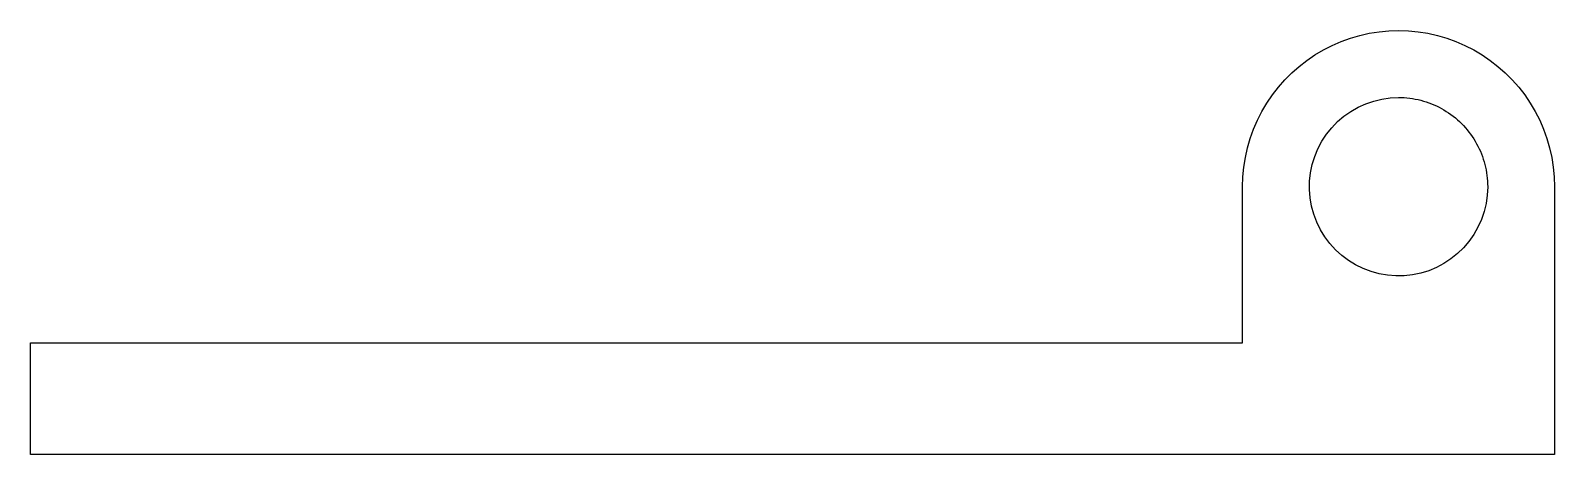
# Model space of a CAD drawing. Header units: metres. Extents: x -46.7 to 21.7, y 0 to 19.
import ezdxf

# ---------------------------------------------------------------- set-up
doc = ezdxf.new("R2010")
doc.units = ezdxf.units.M

msp = doc.modelspace()

# ---------------------------------------------------------------- linework, layer by layer
for points in [[(7.7, 12), (7.714, 12.44), (7.755, 12.877), (7.824, 13.312), (7.92, 13.741), (8.043, 14.163), (8.192, 14.577), (8.366, 14.98), (8.566, 15.372), (8.79, 15.751), (9.037, 16.114), (9.306, 16.462), (9.597, 16.792), (9.908, 17.103), (10.238, 17.394), (10.586, 17.663), (10.949, 17.91), (11.328, 18.134), (11.72, 18.334), (12.123, 18.508), (12.537, 18.657), (12.959, 18.78), (13.388, 18.876), (13.823, 18.945), (14.26, 18.986), (14.7, 19), (15.14, 18.986), (15.577, 18.945), (16.012, 18.876), (16.441, 18.78), (16.863, 18.657), (17.277, 18.508), (17.68, 18.334), (18.072, 18.134), (18.451, 17.91), (18.814, 17.663), (19.162, 17.394), (19.492, 17.103), (19.803, 16.792), (20.094, 16.462), (20.363, 16.114), (20.61, 15.751), (20.834, 15.372), (21.034, 14.98), (21.208, 14.577), (21.357, 14.163), (21.48, 13.741), (21.576, 13.312), (21.645, 12.877), (21.686, 12.44), (21.7, 12)], [(18.7, 12), (18.682, 11.624), (18.629, 11.25), (18.541, 10.884), (18.419, 10.528), (18.264, 10.184), (18.077, 9.857), (17.861, 9.548), (17.616, 9.262), (17.345, 9), (17.051, 8.764), (16.736, 8.557), (16.403, 8.381), (16.055, 8.236), (15.695, 8.126), (15.326, 8.049), (14.951, 8.008), (14.574, 8.002), (14.199, 8.032), (13.827, 8.096), (13.464, 8.196), (13.111, 8.329), (12.773, 8.495), (12.452, 8.692), (12.15, 8.918), (11.872, 9.172), (11.618, 9.45), (11.392, 9.752), (11.195, 10.073), (11.029, 10.411), (10.896, 10.764), (10.796, 11.127), (10.732, 11.499), (10.702, 11.874), (10.708, 12.251), (10.749, 12.626), (10.826, 12.995), (10.936, 13.355), (11.081, 13.703), (11.257, 14.036), (11.464, 14.351), (11.7, 14.645), (11.962, 14.916), (12.248, 15.161), (12.557, 15.377), (12.884, 15.564), (13.228, 15.719), (13.584, 15.841), (13.95, 15.929), (14.324, 15.982), (14.7, 16)], [(14.7, 16), (14.826, 15.998), (14.951, 15.992), (15.076, 15.982), (15.201, 15.968), (15.326, 15.951), (15.45, 15.929), (15.573, 15.904), (15.695, 15.874), (15.816, 15.841), (15.936, 15.804), (16.055, 15.764), (16.172, 15.719), (16.289, 15.671), (16.403, 15.619), (16.516, 15.564), (16.627, 15.505), (16.736, 15.443), (16.843, 15.377), (16.948, 15.308), (17.051, 15.236), (17.152, 15.161), (17.25, 15.082), (17.345, 15), (17.438, 14.916), (17.528, 14.828), (17.616, 14.738), (17.7, 14.645), (17.782, 14.55), (17.861, 14.452), (17.936, 14.351), (18.008, 14.248), (18.077, 14.143), (18.143, 14.036), (18.205, 13.927), (18.264, 13.816), (18.319, 13.703), (18.371, 13.589), (18.419, 13.472), (18.464, 13.355), (18.504, 13.236), (18.541, 13.116), (18.574, 12.995), (18.604, 12.873), (18.629, 12.75), (18.651, 12.626), (18.668, 12.501), (18.682, 12.376), (18.692, 12.251), (18.698, 12.126), (18.7, 12)], [(7.7, 5), (7.7, 5.14), (7.7, 5.28), (7.7, 5.42), (7.7, 5.56), (7.7, 5.7), (7.7, 5.84), (7.7, 5.98), (7.7, 6.12), (7.7, 6.26), (7.7, 6.4), (7.7, 6.54), (7.7, 6.68), (7.7, 6.82), (7.7, 6.96), (7.7, 7.1), (7.7, 7.24), (7.7, 7.38), (7.7, 7.52), (7.7, 7.66), (7.7, 7.8), (7.7, 7.94), (7.7, 8.08), (7.7, 8.22), (7.7, 8.36), (7.7, 8.5), (7.7, 8.64), (7.7, 8.78), (7.7, 8.92), (7.7, 9.06), (7.7, 9.2), (7.7, 9.34), (7.7, 9.48), (7.7, 9.62), (7.7, 9.76), (7.7, 9.9), (7.7, 10.04), (7.7, 10.18), (7.7, 10.32), (7.7, 10.46), (7.7, 10.6), (7.7, 10.74), (7.7, 10.88), (7.7, 11.02), (7.7, 11.16), (7.7, 11.3), (7.7, 11.44), (7.7, 11.58), (7.7, 11.72), (7.7, 11.86), (7.7, 12)], [(7.7, 5), (7.7, 5.14), (7.7, 5.28), (7.7, 5.42), (7.7, 5.56), (7.7, 5.7), (7.7, 5.84), (7.7, 5.98), (7.7, 6.12), (7.7, 6.26), (7.7, 6.4), (7.7, 6.54), (7.7, 6.68), (7.7, 6.82), (7.7, 6.96), (7.7, 7.1), (7.7, 7.24), (7.7, 7.38), (7.7, 7.52), (7.7, 7.66), (7.7, 7.8), (7.7, 7.94), (7.7, 8.08), (7.7, 8.22), (7.7, 8.36), (7.7, 8.5), (7.7, 8.64), (7.7, 8.78), (7.7, 8.92), (7.7, 9.06), (7.7, 9.2), (7.7, 9.34), (7.7, 9.48), (7.7, 9.62), (7.7, 9.76), (7.7, 9.9), (7.7, 10.04), (7.7, 10.18), (7.7, 10.32), (7.7, 10.46), (7.7, 10.6), (7.7, 10.74), (7.7, 10.88), (7.7, 11.02), (7.7, 11.16), (7.7, 11.3), (7.7, 11.44), (7.7, 11.58), (7.7, 11.72), (7.7, 11.86), (7.7, 12)], [(21.7, 12), (21.7, 11.76), (21.7, 11.52), (21.7, 11.28), (21.7, 11.04), (21.7, 10.8), (21.7, 10.56), (21.7, 10.32), (21.7, 10.08), (21.7, 9.84), (21.7, 9.6), (21.7, 9.36), (21.7, 9.12), (21.7, 8.88), (21.7, 8.64), (21.7, 8.4), (21.7, 8.16), (21.7, 7.92), (21.7, 7.68), (21.7, 7.44), (21.7, 7.2), (21.7, 6.96), (21.7, 6.72), (21.7, 6.48), (21.7, 6.24), (21.7, 6), (21.7, 5.76), (21.7, 5.52), (21.7, 5.28), (21.7, 5.04), (21.7, 4.8), (21.7, 4.56), (21.7, 4.32), (21.7, 4.08), (21.7, 3.84), (21.7, 3.6), (21.7, 3.36), (21.7, 3.12), (21.7, 2.88), (21.7, 2.64), (21.7, 2.4), (21.7, 2.16), (21.7, 1.92), (21.7, 1.68), (21.7, 1.44), (21.7, 1.2), (21.7, 0.96), (21.7, 0.72), (21.7, 0.48), (21.7, 0.24), (21.7, 0)], [(-46.7, 0), (-46.7, 0.1), (-46.7, 0.2), (-46.7, 0.3), (-46.7, 0.4), (-46.7, 0.5), (-46.7, 0.6), (-46.7, 0.7), (-46.7, 0.8), (-46.7, 0.9), (-46.7, 1), (-46.7, 1.1), (-46.7, 1.2), (-46.7, 1.3), (-46.7, 1.4), (-46.7, 1.5), (-46.7, 1.6), (-46.7, 1.7), (-46.7, 1.8), (-46.7, 1.9), (-46.7, 2), (-46.7, 2.1), (-46.7, 2.2), (-46.7, 2.3), (-46.7, 2.4), (-46.7, 2.5), (-46.7, 2.6), (-46.7, 2.7), (-46.7, 2.8), (-46.7, 2.9), (-46.7, 3), (-46.7, 3.1), (-46.7, 3.2), (-46.7, 3.3), (-46.7, 3.4), (-46.7, 3.5), (-46.7, 3.6), (-46.7, 3.7), (-46.7, 3.8), (-46.7, 3.9), (-46.7, 4), (-46.7, 4.1), (-46.7, 4.2), (-46.7, 4.3), (-46.7, 4.4), (-46.7, 4.5), (-46.7, 4.6), (-46.7, 4.7), (-46.7, 4.8), (-46.7, 4.9), (-46.7, 5)], [(-46.7, 5), (-45.612, 5), (-44.524, 5), (-43.436, 5), (-42.348, 5), (-41.26, 5), (-40.172, 5), (-39.084, 5), (-37.996, 5), (-36.908, 5), (-35.82, 5), (-34.732, 5), (-33.644, 5), (-32.556, 5), (-31.468, 5), (-30.38, 5), (-29.292, 5), (-28.204, 5), (-27.116, 5), (-26.028, 5), (-24.94, 5), (-23.852, 5), (-22.764, 5), (-21.676, 5), (-20.588, 5), (-19.5, 5), (-18.412, 5), (-17.324, 5), (-16.236, 5), (-15.148, 5), (-14.06, 5), (-12.972, 5), (-11.884, 5), (-10.796, 5), (-9.708, 5), (-8.62, 5), (-7.532, 5), (-6.444, 5), (-5.356, 5), (-4.268, 5), (-3.18, 5), (-2.092, 5), (-1.004, 5), (0.084, 5), (1.172, 5), (2.26, 5), (3.348, 5), (4.436, 5), (5.524, 5), (6.612, 5), (7.7, 5)], [(-20, 5), (-19.446, 5), (-18.892, 5), (-18.338, 5), (-17.784, 5), (-17.23, 5), (-16.676, 5), (-16.122, 5), (-15.568, 5), (-15.014, 5), (-14.46, 5), (-13.906, 5), (-13.352, 5), (-12.798, 5), (-12.244, 5), (-11.69, 5), (-11.136, 5), (-10.582, 5), (-10.028, 5), (-9.474, 5), (-8.92, 5), (-8.366, 5), (-7.812, 5), (-7.258, 5), (-6.704, 5), (-6.15, 5), (-5.596, 5), (-5.042, 5), (-4.488, 5), (-3.934, 5), (-3.38, 5), (-2.826, 5), (-2.272, 5), (-1.718, 5), (-1.164, 5), (-0.61, 5), (-0.056, 5), (0.498, 5), (1.052, 5), (1.606, 5), (2.16, 5), (2.714, 5), (3.268, 5), (3.822, 5), (4.376, 5), (4.93, 5), (5.484, 5), (6.038, 5), (6.592, 5), (7.146, 5), (7.7, 5)], [(21.7, 0), (20.332, 0), (18.964, 0), (17.596, 0), (16.228, 0), (14.86, 0), (13.492, 0), (12.124, 0), (10.756, 0), (9.388, 0), (8.02, 0), (6.652, 0), (5.284, 0), (3.916, 0), (2.548, 0), (1.18, 0), (-0.188, 0), (-1.556, 0), (-2.924, 0), (-4.292, 0), (-5.66, 0), (-7.028, 0), (-8.396, 0), (-9.764, 0), (-11.132, 0), (-12.5, 0), (-13.868, 0), (-15.236, 0), (-16.604, 0), (-17.972, 0), (-19.34, 0), (-20.708, 0), (-22.076, 0), (-23.444, 0), (-24.812, 0), (-26.18, 0), (-27.548, 0), (-28.916, 0), (-30.284, 0), (-31.652, 0), (-33.02, 0), (-34.388, 0), (-35.756, 0), (-37.124, 0), (-38.492, 0), (-39.86, 0), (-41.228, 0), (-42.596, 0), (-43.964, 0), (-45.332, 0), (-46.7, 0)]]:
    msp.add_lwpolyline(points)

doc.saveas('drawing.dxf')
